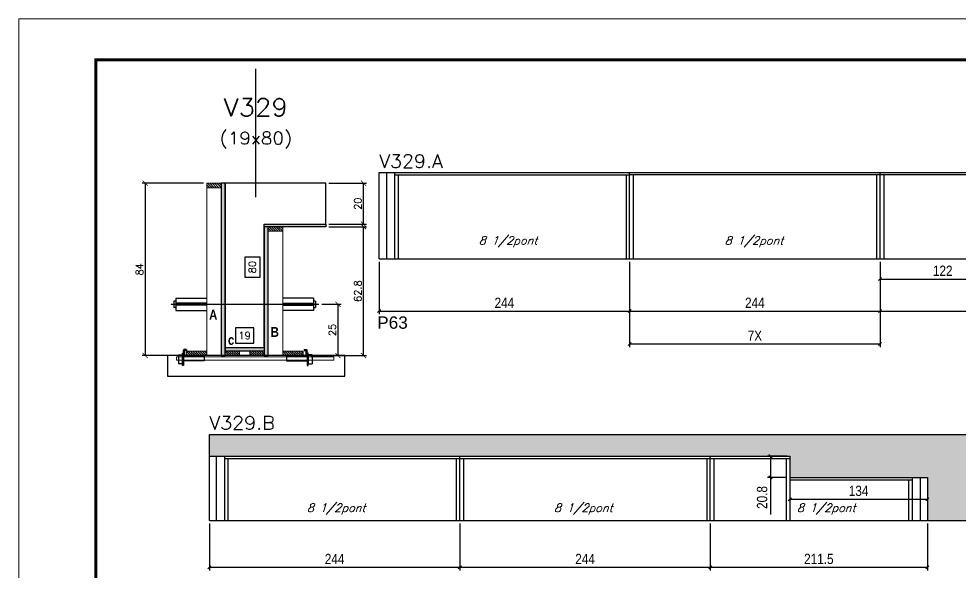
# Model space of a CAD drawing. Extents: x 137137 to 143418, y 10464 to 34486.
# Drawn here: x 138736 to 139653, y 29352 to 29891 of the extents above; entities that cross this region are included whole.
import ezdxf
from ezdxf.enums import TextEntityAlignment as Align

# ---------------------------------------------------------------- set-up
doc = ezdxf.new("R2010")
doc.units = 0
doc.linetypes.add('DASHED', pattern=[0.75, 0.5, -0.25])
doc.linetypes.add('HIDDEN', pattern=[0.375, 0.25, -0.125])
for name, color, linetype in [('5', 5, 'Continuous'), ('barrote', 251, 'Continuous'), ('COTA', 241, 'Continuous'), ('Cota Seção (2x)', 4, 'Continuous'), ('detalhes', 4, 'Continuous'), ('Painéis', 200, 'Continuous'), ('presilha', 1, 'Continuous'), ('SARR_2.2x7', 40, 'Continuous'), ('SARR_3.5x7', 81, 'Continuous'), ('TENSOR', 3, 'Continuous'), ('texto', 7, 'Continuous'), ('Texto de Titulo', 7, 'Continuous'), ('Texto Qtd Sarr', 242, 'Continuous')]:
    doc.layers.add(name, color=color, linetype=linetype)
for name, color, linetype, lineweight in [('CONCRETO', 251, 'Continuous', 25), ('Folhas', 255, 'Continuous', 9), ('Hachura', 251, 'Continuous', 9), ('Madeira', 126, 'Continuous', 18), ('SARRAFO DE PRESSAO', 251, 'DASHED', 9), ('SCO-___-LAJ', 2, 'Continuous', 0), ('Texto Seção', 7, 'Continuous', 15)]:
    doc.layers.add(name, color=color, linetype=linetype, lineweight=lineweight)
doc.styles.add('COTA TECNICA', font='techl___.ttf', dxfattribs={"height": 10})
doc.styles.add('REGUA-120', font='ROMANS.shx', dxfattribs={"height": 15})
doc.styles.add('Romans', font='romans.shx')
doc.styles.get("Standard").update_dxf_attribs({"font": 'arial.ttf'})
doc.styles.add('TECNICA', font='techb___.ttf', dxfattribs={"height": 10})
doc.dimstyles.new('Cota Seção (2x)', dxfattribs={"dimtxt": 7, "dimasz": 5, "dimexe": 3, "dimexo": 3, "dimgap": 2, "dimtad": 3, "dimdec": 1, "dimlfac": 0.5, "dimzin": 12, "dimdsep": 46, "dimtxsty": 'Romans', "dimblk": 'ARCHTICK', "dimcen": 0, "dimclrd": 4, "dimclre": 4, "dimclrt": 1, "dimadec": 1, "dimazin": 3, "dimtfac": 1, "dimtdec": 1, "dimtmove": 0, "dimatfit": 3, "dimldrblk": 'OBLIQUE', "dimfxl": 1, "dimtolj": 1, "dimtzin": 12, "dimarcsym": 0})
doc.dimstyles.new('Cota Seção interna', dxfattribs={"dimtxt": 7, "dimasz": 6, "dimexe": 0.18, "dimexo": 2, "dimgap": -4, "dimtad": 3, "dimdec": 1, "dimlfac": 0.5, "dimzin": 12, "dimdsep": 46, "dimtxsty": 'Romans', "dimblk": 'ARCHTICK', "dimcen": 0.09, "dimse1": 1, "dimse2": 1, "dimsd1": 1, "dimsd2": 1, "dimclrd": 180, "dimclre": 5, "dimclrt": 1, "dimadec": 0, "dimazin": 3, "dimtfac": 1, "dimtdec": 1, "dimtofl": 0, "dimtmove": 0, "dimatfit": 3, "dimldrblk": 'ARCHTICK', "dimfxl": 1, "dimtolj": 1, "dimtzin": 0, "dimarcsym": 0})
doc.dimstyles.new('PAINEL', dxfattribs={"dimtxt": 10, "dimasz": 3, "dimexe": 3, "dimexo": 3, "dimgap": 3, "dimtad": 1, "dimdec": 1, "dimzin": 12, "dimdsep": 46, "dimtxsty": 'COTA TECNICA', "dimblk1": 'OBLIQUE', "dimblk2": 'OBLIQUE', "dimsah": 1, "dimcen": 0.9, "dimclrd": 4, "dimclre": 4, "dimclrt": 240, "dimadec": 1, "dimazin": 3, "dimtfac": 1, "dimtdec": 1, "dimtmove": 0, "dimatfit": 3, "dimfxl": 1, "dimtolj": 1, "dimtzin": 12, "dimarcsym": 0})

# ---------------------------------------------------------------- blocks, each defined once
blk = doc.blocks.new('9999999999')
at = {"layer": 'Folhas'}
blk.add_lwpolyline([(98138.98, 34190.21), (99623.98, 34190.21), (99623.98, 35240.21), (98138.98, 35240.21)], close=True, dxfattribs=at)
at = {"layer": 'Folhas', "color": 30, "const_width": 3}
blk.add_lwpolyline([(98213.98, 34230.21), (99583.98, 34230.21), (99583.98, 35200.21), (98213.98, 35200.21)], close=True, dxfattribs=at)
blk = doc.blocks.new('_Oblique')
at = {"color": 0, "linetype": 'ByBlock', "lineweight": -2}
blk.add_line((-0.5, -0.5), (0.5, 0.5), dxfattribs=at)
blk = doc.blocks.new('*D97')
at = {"layer": 'COTA', "color": 4, "lineweight": -2, "ltscale": 25, "transparency": 16777216}
for p, q in [((139086.8, 29654.69), (139086.8, 29603.66)), ((139330.8, 29654.69), (139330.8, 29603.66)), ((139086.8, 29606.66), (139330.8, 29606.66))]:
    blk.add_line(p, q, dxfattribs=at)
at = {"layer": 'Defpoints', "color": 0, "ltscale": 25, "transparency": 16777216}
for p in [(139086.8, 29657.69), (139330.8, 29657.69), (139330.8, 29606.66)]:
    blk.add_point(p, dxfattribs=at)
at = {"layer": 'COTA', "color": 4, "lineweight": -2, "ltscale": 25, "transparency": 16777216, "xscale": 3, "yscale": 3, "zscale": 3, "rotation": 180}
blk.add_blockref('_Oblique', (139086.8, 29606.66), dxfattribs=at)
at = {"layer": 'COTA', "color": 4, "lineweight": -2, "ltscale": 25, "transparency": 16777216, "xscale": 3, "yscale": 3, "zscale": 3}
blk.add_blockref('_Oblique', (139330.8, 29606.66), dxfattribs=at)
at = {"layer": 'COTA', "color": 240, "ltscale": 25, "transparency": 16777216, "insert": (139208.8, 29614.73), "char_height": 10, "attachment_point": 5, "style": 'COTA TECNICA'}
blk.add_mtext('\\A1;244', dxfattribs=at)
blk = doc.blocks.new('*D98')
at = {"layer": 'COTA', "color": 4, "lineweight": -2, "ltscale": 25, "transparency": 16777216}
for p, q in [((139330.8, 29654.69), (139330.8, 29603.66)), ((139574.8, 29654.69), (139574.8, 29603.66)), ((139330.8, 29606.66), (139574.8, 29606.66))]:
    blk.add_line(p, q, dxfattribs=at)
at = {"layer": 'Defpoints', "color": 0, "ltscale": 25, "transparency": 16777216}
for p in [(139330.8, 29657.69), (139574.8, 29657.69), (139574.8, 29606.66)]:
    blk.add_point(p, dxfattribs=at)
at = {"layer": 'COTA', "color": 4, "lineweight": -2, "ltscale": 25, "transparency": 16777216, "xscale": 3, "yscale": 3, "zscale": 3, "rotation": 180}
blk.add_blockref('_Oblique', (139330.8, 29606.66), dxfattribs=at)
at = {"layer": 'COTA', "color": 4, "lineweight": -2, "ltscale": 25, "transparency": 16777216, "xscale": 3, "yscale": 3, "zscale": 3}
blk.add_blockref('_Oblique', (139574.8, 29606.66), dxfattribs=at)
at = {"layer": 'COTA', "color": 240, "ltscale": 25, "transparency": 16777216, "insert": (139452.8, 29614.73), "char_height": 10, "attachment_point": 5, "style": 'COTA TECNICA'}
blk.add_mtext('\\A1;244', dxfattribs=at)
blk = doc.blocks.new('*D96')
at = {"layer": 'COTA', "color": 4, "lineweight": -2, "ltscale": 25, "transparency": 16777216}
for p, q in [((139330.8, 29654.69), (139330.8, 29571.6)), ((139574.8, 29654.69), (139574.8, 29571.6)), ((139330.8, 29574.6), (139574.8, 29574.6))]:
    blk.add_line(p, q, dxfattribs=at)
at = {"layer": 'Defpoints', "color": 0, "ltscale": 25, "transparency": 16777216}
for p in [(139330.8, 29657.69), (139574.8, 29657.69), (139574.8, 29574.6)]:
    blk.add_point(p, dxfattribs=at)
at = {"layer": 'COTA', "color": 4, "lineweight": -2, "ltscale": 25, "transparency": 16777216, "xscale": 3, "yscale": 3, "zscale": 3, "rotation": 180}
blk.add_blockref('_Oblique', (139330.8, 29574.6), dxfattribs=at)
at = {"layer": 'COTA', "color": 4, "lineweight": -2, "ltscale": 25, "transparency": 16777216, "xscale": 3, "yscale": 3, "zscale": 3}
blk.add_blockref('_Oblique', (139574.8, 29574.6), dxfattribs=at)
at = {"layer": 'COTA', "color": 240, "ltscale": 25, "transparency": 16777216, "insert": (139452.8, 29582.67), "char_height": 10, "attachment_point": 5, "style": 'COTA TECNICA'}
blk.add_mtext('\\A1;7X', dxfattribs=at)
blk = doc.blocks.new('*D100')
at = {"layer": 'COTA', "color": 4, "lineweight": -2, "ltscale": 25, "transparency": 16777216}
for p, q in [((139574.8, 29654.69), (139574.8, 29603.66)), ((139842.3, 29654.69), (139842.3, 29603.66)), ((139574.8, 29606.66), (139842.3, 29606.66))]:
    blk.add_line(p, q, dxfattribs=at)
at = {"layer": 'Defpoints', "color": 0, "ltscale": 25, "transparency": 16777216}
for p in [(139574.8, 29657.69), (139842.3, 29657.69), (139842.3, 29606.66)]:
    blk.add_point(p, dxfattribs=at)
at = {"layer": 'COTA', "color": 4, "lineweight": -2, "ltscale": 25, "transparency": 16777216, "xscale": 3, "yscale": 3, "zscale": 3, "rotation": 180}
blk.add_blockref('_Oblique', (139574.8, 29606.66), dxfattribs=at)
at = {"layer": 'COTA', "color": 4, "lineweight": -2, "ltscale": 25, "transparency": 16777216, "xscale": 3, "yscale": 3, "zscale": 3}
blk.add_blockref('_Oblique', (139842.3, 29606.66), dxfattribs=at)
at = {"layer": 'COTA', "color": 240, "ltscale": 25, "transparency": 16777216, "insert": (139708.55, 29614.77), "char_height": 10, "attachment_point": 5, "style": 'COTA TECNICA'}
blk.add_mtext('\\A1;267.5', dxfattribs=at)
blk = doc.blocks.new('*D101')
at = {"layer": 'COTA', "color": 4, "lineweight": -2, "ltscale": 25, "transparency": 16777216}
for p, q in [((139574.8, 29654.69), (139574.8, 29634.89)), ((139696.8, 29654.69), (139696.8, 29634.89)), ((139574.8, 29637.89), (139696.8, 29637.89))]:
    blk.add_line(p, q, dxfattribs=at)
at = {"layer": 'Defpoints', "color": 0, "ltscale": 25, "transparency": 16777216}
for p in [(139574.8, 29657.69), (139696.8, 29657.69), (139696.8, 29637.89)]:
    blk.add_point(p, dxfattribs=at)
at = {"layer": 'COTA', "color": 4, "lineweight": -2, "ltscale": 25, "transparency": 16777216, "xscale": 3, "yscale": 3, "zscale": 3, "rotation": 180}
blk.add_blockref('_Oblique', (139574.8, 29637.89), dxfattribs=at)
at = {"layer": 'COTA', "color": 4, "lineweight": -2, "ltscale": 25, "transparency": 16777216, "xscale": 3, "yscale": 3, "zscale": 3}
blk.add_blockref('_Oblique', (139696.8, 29637.89), dxfattribs=at)
at = {"layer": 'COTA', "color": 240, "ltscale": 25, "transparency": 16777216, "insert": (139635.8, 29645.95), "char_height": 10, "attachment_point": 5, "style": 'COTA TECNICA'}
blk.add_mtext('\\A1;122', dxfattribs=at)
blk = doc.blocks.new('titulo1')
at = {"layer": 'Defpoints', "color": 252, "linetype": 'HIDDEN', "ltscale": 2}
blk.add_line((0, 0), (0, 125), dxfattribs=at)
at = {"layer": 'Defpoints', "style": 'Romans', "oblique": 15}
blk.add_attdef('FOLHA', text='', height=10, dxfattribs=at).set_placement((0, 15.58), align=Align.MIDDLE_CENTER)
at = {"layer": 'Texto Qtd Sarr', "color": 3, "style": 'Romans', "oblique": 15}
for tag, height, p in [('TITULO', 17, (0, 71.45)), ('SEÇÃO', 12, (0, 41.55))]:
    blk.add_attdef(tag, text='', height=height, dxfattribs=at).set_placement(p, align=Align.MIDDLE_CENTER)
blk = doc.blocks.new('_ArchTick')
at = {"color": 0, "linetype": 'ByBlock', "const_width": 0.15}
blk.add_lwpolyline([(-0.5, -0.5), (0.5, 0.5)], dxfattribs=at)
blk = doc.blocks.new('*D103')
at = {"layer": 'COTA', "color": 4, "lineweight": -2, "transparency": 16777216}
for p, q in [((139037.82, 29688.89), (139074.54, 29688.89)), ((139071.54, 29563.29), (139071.54, 29688.89)), ((139020.22, 29563.29), (139074.54, 29563.29))]:
    blk.add_line(p, q, dxfattribs=at)
at = {"layer": 'Defpoints', "color": 0, "transparency": 16777216}
for p in [(139034.82, 29688.89), (139071.54, 29688.89), (139017.22, 29563.29)]:
    blk.add_point(p, dxfattribs=at)
at = {"layer": 'COTA', "color": 4, "lineweight": -2, "transparency": 16777216, "xscale": 5, "yscale": 5, "zscale": 5}
for p, rotation in [((139071.54, 29688.89), 90), ((139071.54, 29563.29), 270)]:
    blk.add_blockref('_ArchTick', p, dxfattribs=dict(at, rotation=rotation))
at = {"layer": 'COTA', "color": 1, "transparency": 16777216, "insert": (139066.04, 29626.09), "char_height": 7, "attachment_point": 5, "rotation": 90, "style": 'Romans'}
blk.add_mtext('\\A1;62.8', dxfattribs=at)
blk = doc.blocks.new('*D104')
at = {"layer": 'COTA', "color": 4, "lineweight": -2, "transparency": 16777216}
for p, q in [((139037.82, 29731.29), (139074.54, 29731.29)), ((139071.54, 29691.29), (139071.54, 29731.29)), ((139037.82, 29691.29), (139074.54, 29691.29))]:
    blk.add_line(p, q, dxfattribs=at)
at = {"layer": 'Defpoints', "color": 0, "transparency": 16777216}
for p in [(139034.82, 29731.29), (139071.54, 29731.29), (139034.82, 29691.29)]:
    blk.add_point(p, dxfattribs=at)
at = {"layer": 'COTA', "color": 4, "lineweight": -2, "transparency": 16777216, "xscale": 5, "yscale": 5, "zscale": 5}
for p, rotation in [((139071.54, 29731.29), 90), ((139071.54, 29691.29), 270)]:
    blk.add_blockref('_ArchTick', p, dxfattribs=dict(at, rotation=rotation))
at = {"layer": 'COTA', "color": 1, "transparency": 16777216, "insert": (139066.04, 29711.29), "char_height": 7, "attachment_point": 5, "rotation": 90, "style": 'Romans'}
blk.add_mtext('\\A1;20', dxfattribs=at)
blk = doc.blocks.new('*D105')
at = {"layer": 'Cota Seção (2x)', "color": 180, "lineweight": -2, "transparency": 16777216}
for p, q in [((138970.82, 29659.16), (138955.82, 29659.16)), ((138955.82, 29659.16), (138955.82, 29639.82)), ((138970.82, 29639.82), (138970.82, 29659.16)), ((138955.82, 29639.82), (138970.82, 29639.82))]:
    blk.add_line(p, q, dxfattribs=at)
at = {"layer": 'Defpoints', "color": 0, "transparency": 16777216}
for p in [(138974.82, 29731.29), (138974.82, 29731.29), (138974.82, 29571.29)]:
    blk.add_point(p, dxfattribs=at)
at = {"layer": 'Cota Seção (2x)', "color": 1, "transparency": 16777216, "insert": (138963.32, 29649.49), "char_height": 7, "attachment_point": 5, "rotation": 90, "style": 'Romans'}
blk.add_mtext('\\A1;80', dxfattribs=at)
blk = doc.blocks.new('PRESILHA METÁLICA 1')
at = {"layer": 'presilha'}
for p, q in [((6, 15.5), (7.5, 15.5)), ((6, -2.5), (6, 15.5)), ((7.5, 10.6), (7.5, 19.9)), ((7.5, 15.5), (7.5, -2.5)), ((12, 21), (8.6, 21)), ((9, 11.6), (9, 18.9)), ((12, 19.5), (9.6, 19.5)), ((12, 21), (12, 19.5)), ((0, 13), (6, 13)), ((0, 13), (0, 0)), ((6, 0), (0, 0)), ((6, 13), (6, 0)), ((37.5, 4.1), (7.5, 4.1)), ((37.5, 11), (9.6, 11)), ((37.5, 11), (37.5, 4.1)), ((7.5, -2.5), (6, -2.5))]:
    blk.add_line(p, q, dxfattribs=at)
for centre, radius, start, end in [((8.6, 19.9), 1.14, 90, 180), ((9.6, 18.9), 0.57, 90, 180), ((9.6, 11.6), 0.57, 180, 270)]:
    blk.add_arc(centre, radius, start, end, dxfattribs=at)
blk = doc.blocks.new('*D106')
at = {"layer": 'Cota Seção (2x)', "color": 180, "lineweight": -2, "transparency": 16777216}
for p, q in [((138964.82, 29590.29), (138946.82, 29590.29)), ((138946.82, 29590.29), (138946.82, 29575.29)), ((138964.82, 29575.29), (138964.82, 29590.29)), ((138946.82, 29575.29), (138964.82, 29575.29))]:
    blk.add_line(p, q, dxfattribs=at)
at = {"layer": 'Defpoints', "color": 0, "transparency": 16777216}
for p in [(138974.82, 29571.29), (138936.82, 29563.29), (138974.82, 29563.29)]:
    blk.add_point(p, dxfattribs=at)
at = {"layer": 'Cota Seção (2x)', "color": 1, "transparency": 16777216, "insert": (138955.82, 29582.79), "char_height": 7, "attachment_point": 5, "style": 'Romans'}
blk.add_mtext('\\A1;19', dxfattribs=at)
blk = doc.blocks.new('*D107')
at = {"layer": 'COTA', "color": 4, "lineweight": -2, "transparency": 16777216}
for p, q in [((138915.82, 29731.29), (138855.85, 29731.29)), ((138858.85, 29731.29), (138858.85, 29563.29)), ((138915.82, 29563.29), (138855.85, 29563.29))]:
    blk.add_line(p, q, dxfattribs=at)
at = {"layer": 'Defpoints', "color": 0, "transparency": 16777216}
for p in [(138918.82, 29731.29), (138858.85, 29563.29), (138918.82, 29563.29)]:
    blk.add_point(p, dxfattribs=at)
at = {"layer": 'COTA', "color": 4, "lineweight": -2, "transparency": 16777216, "xscale": 5, "yscale": 5, "zscale": 5}
for p, rotation in [((138858.85, 29731.29), 90), ((138858.85, 29563.29), 270)]:
    blk.add_blockref('_ArchTick', p, dxfattribs=dict(at, rotation=rotation))
at = {"layer": 'COTA', "color": 1, "transparency": 16777216, "insert": (138853.35, 29647.29), "char_height": 7, "attachment_point": 5, "rotation": 90, "style": 'Romans'}
blk.add_mtext('\\A1;84', dxfattribs=at)
blk = doc.blocks.new('*D108')
at = {"layer": 'COTA', "color": 4, "lineweight": -2, "transparency": 16777216}
for p, q in [((139031.12, 29613.26), (139049.68, 29613.26)), ((139046.68, 29613.26), (139046.68, 29563.29)), ((139031.12, 29563.29), (139049.68, 29563.29))]:
    blk.add_line(p, q, dxfattribs=at)
at = {"layer": 'Defpoints', "color": 0, "transparency": 16777216}
for p in [(139028.12, 29613.26), (139028.12, 29563.29), (139046.68, 29563.29)]:
    blk.add_point(p, dxfattribs=at)
at = {"layer": 'COTA', "color": 4, "lineweight": -2, "transparency": 16777216, "xscale": 5, "yscale": 5, "zscale": 5}
for p, rotation in [((139046.68, 29613.26), 90), ((139046.68, 29563.29), 270)]:
    blk.add_blockref('_ArchTick', p, dxfattribs=dict(at, rotation=rotation))
at = {"layer": 'COTA', "color": 1, "transparency": 16777216, "insert": (139041.18, 29588.27), "char_height": 7, "attachment_point": 5, "rotation": 90, "style": 'Romans'}
blk.add_mtext('\\A1;25', dxfattribs=at)
blk = doc.blocks.new('*D109')
at = {"layer": 'COTA', "color": 4, "lineweight": -2, "ltscale": 25, "transparency": 16777216}
for p, q in [((138921.38, 29399.5), (138921.38, 29353.96)), ((139165.38, 29399.5), (139165.38, 29353.96)), ((138921.38, 29356.96), (139165.38, 29356.96))]:
    blk.add_line(p, q, dxfattribs=at)
at = {"layer": 'Defpoints', "color": 0, "ltscale": 25, "transparency": 16777216}
for p in [(138921.38, 29402.5), (139165.38, 29402.5), (139165.38, 29356.96)]:
    blk.add_point(p, dxfattribs=at)
at = {"layer": 'COTA', "color": 4, "lineweight": -2, "ltscale": 25, "transparency": 16777216, "xscale": 3, "yscale": 3, "zscale": 3, "rotation": 180}
blk.add_blockref('_Oblique', (138921.38, 29356.96), dxfattribs=at)
at = {"layer": 'COTA', "color": 4, "lineweight": -2, "ltscale": 25, "transparency": 16777216, "xscale": 3, "yscale": 3, "zscale": 3}
blk.add_blockref('_Oblique', (139165.38, 29356.96), dxfattribs=at)
at = {"layer": 'COTA', "color": 240, "ltscale": 25, "transparency": 16777216, "insert": (139043.38, 29365.03), "char_height": 10, "attachment_point": 5, "style": 'COTA TECNICA'}
blk.add_mtext('\\A1;244', dxfattribs=at)
blk = doc.blocks.new('*D110')
at = {"layer": 'COTA', "color": 4, "lineweight": -2, "ltscale": 25, "transparency": 16777216}
for p, q in [((139165.38, 29399.5), (139165.38, 29353.96)), ((139409.38, 29399.5), (139409.38, 29353.96)), ((139165.38, 29356.96), (139409.38, 29356.96))]:
    blk.add_line(p, q, dxfattribs=at)
at = {"layer": 'Defpoints', "color": 0, "ltscale": 25, "transparency": 16777216}
for p in [(139165.38, 29402.5), (139409.38, 29402.5), (139409.38, 29356.96)]:
    blk.add_point(p, dxfattribs=at)
at = {"layer": 'COTA', "color": 4, "lineweight": -2, "ltscale": 25, "transparency": 16777216, "xscale": 3, "yscale": 3, "zscale": 3, "rotation": 180}
blk.add_blockref('_Oblique', (139165.38, 29356.96), dxfattribs=at)
at = {"layer": 'COTA', "color": 4, "lineweight": -2, "ltscale": 25, "transparency": 16777216, "xscale": 3, "yscale": 3, "zscale": 3}
blk.add_blockref('_Oblique', (139409.38, 29356.96), dxfattribs=at)
at = {"layer": 'COTA', "color": 240, "ltscale": 25, "transparency": 16777216, "insert": (139287.38, 29365.03), "char_height": 10, "attachment_point": 5, "style": 'COTA TECNICA'}
blk.add_mtext('\\A1;244', dxfattribs=at)
blk = doc.blocks.new('*D111')
at = {"layer": 'COTA', "color": 4, "lineweight": -2, "ltscale": 25, "transparency": 16777216}
for p, q in [((139409.38, 29399.5), (139409.38, 29353.96)), ((139620.88, 29399.5), (139620.88, 29353.96)), ((139409.38, 29356.96), (139620.88, 29356.96))]:
    blk.add_line(p, q, dxfattribs=at)
at = {"layer": 'Defpoints', "color": 0, "ltscale": 25, "transparency": 16777216}
for p in [(139409.38, 29402.5), (139620.88, 29402.5), (139620.88, 29356.96)]:
    blk.add_point(p, dxfattribs=at)
at = {"layer": 'COTA', "color": 4, "lineweight": -2, "ltscale": 25, "transparency": 16777216, "xscale": 3, "yscale": 3, "zscale": 3, "rotation": 180}
blk.add_blockref('_Oblique', (139409.38, 29356.96), dxfattribs=at)
at = {"layer": 'COTA', "color": 4, "lineweight": -2, "ltscale": 25, "transparency": 16777216, "xscale": 3, "yscale": 3, "zscale": 3}
blk.add_blockref('_Oblique', (139620.88, 29356.96), dxfattribs=at)
at = {"layer": 'COTA', "color": 240, "ltscale": 25, "transparency": 16777216, "insert": (139515.13, 29365.07), "char_height": 10, "attachment_point": 5, "style": 'COTA TECNICA'}
blk.add_mtext('\\A1;211.5', dxfattribs=at)
blk = doc.blocks.new('*D114')
at = {"layer": 'COTA', "color": 4, "lineweight": -2, "ltscale": 25, "transparency": 16777216}
for p, q in [((139486.88, 29441.5), (139486.88, 29420.21)), ((139620.88, 29441.5), (139620.88, 29420.21)), ((139486.88, 29423.21), (139620.88, 29423.21))]:
    blk.add_line(p, q, dxfattribs=at)
at = {"layer": 'Defpoints', "color": 0, "ltscale": 25, "transparency": 16777216}
for p in [(139486.88, 29444.5), (139620.88, 29444.5), (139620.88, 29423.21)]:
    blk.add_point(p, dxfattribs=at)
at = {"layer": 'COTA', "color": 4, "lineweight": -2, "ltscale": 25, "transparency": 16777216, "xscale": 3, "yscale": 3, "zscale": 3, "rotation": 180}
blk.add_blockref('_Oblique', (139486.88, 29423.21), dxfattribs=at)
at = {"layer": 'COTA', "color": 4, "lineweight": -2, "ltscale": 25, "transparency": 16777216, "xscale": 3, "yscale": 3, "zscale": 3}
blk.add_blockref('_Oblique', (139620.88, 29423.21), dxfattribs=at)
at = {"layer": 'COTA', "color": 240, "ltscale": 25, "transparency": 16777216, "insert": (139553.88, 29431.43), "char_height": 10, "attachment_point": 5, "style": 'COTA TECNICA'}
blk.add_mtext('\\A1;134', dxfattribs=at)
blk = doc.blocks.new('*D116')
at = {"layer": 'COTA', "color": 4, "lineweight": -2, "ltscale": 25, "transparency": 16777216}
for p, q in [((139483.88, 29465.3), (139465.01, 29465.3)), ((139468.01, 29465.3), (139468.01, 29444.5)), ((139483.88, 29444.5), (139465.01, 29444.5)), ((139468.01, 29444.5), (139468.01, 29408.45))]:
    blk.add_line(p, q, dxfattribs=at)
at = {"layer": 'Defpoints', "color": 0, "ltscale": 25, "transparency": 16777216}
for p in [(139486.88, 29465.3), (139468.01, 29444.5), (139486.88, 29444.5)]:
    blk.add_point(p, dxfattribs=at)
at = {"layer": 'COTA', "color": 4, "lineweight": -2, "ltscale": 25, "transparency": 16777216, "xscale": 3, "yscale": 3, "zscale": 3}
for p, rotation in [((139468.01, 29465.3), 90), ((139468.01, 29444.5), 270)]:
    blk.add_blockref('_Oblique', p, dxfattribs=dict(at, rotation=rotation))
at = {"layer": 'COTA', "color": 240, "ltscale": 25, "transparency": 16777216, "insert": (139459.89, 29424.98), "char_height": 10, "attachment_point": 5, "rotation": 90, "style": 'COTA TECNICA'}
blk.add_mtext('\\A1;20.8', dxfattribs=at)

msp = doc.modelspace()

# ---------------------------------------------------------------- hatches: boundary and pattern name
at = {"layer": 'COTA', "linetype": 'ByBlock'}
h = msp.add_hatch(dxfattribs=at)
h.set_pattern_fill('AR-CONC', color=256, scale=0.03)
h.set_pattern_definition([(50, (0, -2297.15), (5.46554007, -0.47817257), [0.5715, -6.2865]), (355, (0, -2297.15), (-1.05730264, 5.73170536), [0.4572, -5.02921753]), (100.4514447, (0.4555, -2297.19), (4.40823741, 5.25353256), [0.48570026, -5.34270734]), (46.1842, (0, -2295.626), (8.13237123, -1.26126984), [0.85725, -9.42975]), (96.6355576, (0.678, -2295.731), (7.122124, 7.42278374), [0.7285507, -8.01406824]), (351.184151, (0, -2295.626), (7.122124, 7.42278374), [0.685799, -7.54379196]), (21, (0.762, -2296.007), (4.54843174, -3.06795595), [0.5715, -6.2865]), (326, (0.762, -2296.007), (1.85406085, 5.52563898), [0.4572, -5.0292]), (71.451445, (1.141, -2296.263), (6.40249258, 2.45768307), [0.48570026, -5.34269813]), (37.5, (0, -2297.1502), (0.092658098, 2.536651166), [0, -4.96824, 0, -5.1054, 0, -5.04825]), (7.5, (0, -2297.1502), (2.004589875, 3.005417245), [0, -2.91084, 0, -4.85394, 0, -1.92405]), (327.5, (-1.6993, -2297.1502), (4.067717855, -0.17186232), [0, -1.905, 0, -5.9436, 0, -7.8867]), (317.5, (-2.4613, -2297.1502), (4.44387544, 0.76279473), [0, -2.4765, 0, -3.94716, 0, -5.6007])])
h.paths.add_polyline_path([(139620.88, 29486.5), (139486.88, 29486.5), (138921.38, 29486.5), (138921.38, 29465.3), (139486.88, 29465.3), (139486.88, 29444.5), (139620.88, 29444.5), (139620.88, 29402.5), (139660.88, 29402.5), (139660.88, 29444.5), (139794.88, 29444.5), (139794.88, 29465.3), (140148.88, 29465.3), (140148.88, 29465.3), (140148.88, 29486.5), (139794.88, 29486.5), (139660.88, 29486.5)])
at = {"layer": 'Hachura'}
h = msp.add_hatch(dxfattribs=at)
h.set_pattern_fill('ANSI31', color=256, scale=0.5, angle=270, style=0)
h.set_pattern_definition([(315, (161824.639, 21423.6455), (1.12253202, 1.12253202), [])])
h.paths.add_polyline_path([(138918.82, 29726.89), (138918.82, 29731.29), (138932.82, 29731.29), (138932.82, 29726.89)])
h = msp.add_hatch(color=256, dxfattribs=at)
h.dxf.hatch_style = 1
h.paths.add_polyline_path([(138936.82, 29731.29), (138932.82, 29731.29), (138932.82, 29563.29), (138936.82, 29563.29)])
h = msp.add_hatch(color=256, dxfattribs=at)
h.dxf.hatch_style = 1
h.paths.add_polyline_path([(138974.82, 29688.89), (138974.82, 29691.29), (139034.82, 29691.29), (139034.82, 29688.89)])
h = msp.add_hatch(color=256, dxfattribs=at)
h.dxf.hatch_style = 1
h.paths.add_polyline_path([(138978.82, 29688.89), (138974.82, 29688.89), (138974.82, 29563.29), (138978.82, 29563.29)])
h = msp.add_hatch(dxfattribs=at)
h.set_pattern_fill('ANSI31', color=256, scale=0.5, angle=270, style=0)
h.set_pattern_definition([(315, (161884.639, 21381.2455), (1.12253202, 1.12253202), [])])
h.paths.add_polyline_path([(138978.82, 29684.49), (138978.82, 29688.89), (138992.82, 29688.89), (138992.82, 29684.49)])
h = msp.add_hatch(dxfattribs=at)
h.set_pattern_fill('ANSI31', color=256, scale=0.5, angle=270, style=0)
h.set_pattern_definition([(315, (161790.639, 21333.6455), (1.12253202, 1.12253202), [])])
h.paths.add_polyline_path([(138918.82, 29563.29), (138918.82, 29567.69), (138898.82, 29567.69), (138898.82, 29563.29)])
h = msp.add_hatch(color=256, dxfattribs=at)
h.dxf.hatch_style = 1
h.paths.add_polyline_path([(138936.82, 29567.69), (138936.82, 29571.29), (138974.82, 29571.29), (138974.82, 29567.69)])
h = msp.add_hatch(dxfattribs=at)
h.set_pattern_fill('ANSI31', color=256, scale=0.5, angle=270, style=0)
h.set_pattern_definition([(315, (161893.4411, 21333.6455), (1.12253202, 1.12253202), [])])
h.paths.add_polyline_path([(138936.82, 29563.29), (138936.82, 29567.69), (138950.82, 29567.69), (138950.82, 29563.29)])
h = msp.add_hatch(dxfattribs=at)
h.set_pattern_fill('ANSI31', color=256, scale=0.5, angle=270, style=0)
h.set_pattern_definition([(315, (161893.439, 21333.6455), (1.12253202, 1.12253202), [])])
h.paths.add_polyline_path([(138974.82, 29563.29), (138974.82, 29567.69), (138960.82, 29567.69), (138960.82, 29563.29)])
h = msp.add_hatch(dxfattribs=at)
h.set_pattern_fill('ANSI31', color=256, scale=0.5, angle=270, style=0)
h.set_pattern_definition([(315, (161884.639, 21333.6455), (1.12253202, 1.12253202), [])])
h.paths.add_polyline_path([(139012.82, 29563.29), (139012.82, 29567.69), (138992.82, 29567.69), (138992.82, 29563.29)])

# ---------------------------------------------------------------- linework, layer by layer
at = {"ltscale": 3}
for p, q in [((138886.82, 29616.26), (138886.82, 29610.26)), ((138888.82, 29616.26), (138886.82, 29616.26)), ((138888.82, 29619.26), (138888.82, 29607.26)), ((138888.82, 29619.26), (138918.82, 29619.26)), ((138918.82, 29614.26), (138888.82, 29614.26)), ((138918.82, 29612.26), (138888.82, 29612.26)), ((139022.82, 29619.26), (138992.82, 29619.26)), ((138992.82, 29614.26), (139022.82, 29614.26)), ((138992.82, 29612.26), (139022.82, 29612.26)), ((139022.82, 29619.26), (139022.82, 29607.26)), ((139024.82, 29616.26), (139022.82, 29616.26)), ((139024.82, 29616.26), (139024.82, 29610.26)), ((138888.82, 29610.26), (138886.82, 29610.26)), ((138888.82, 29607.26), (138918.82, 29607.26)), ((139022.82, 29607.26), (138992.82, 29607.26)), ((139022.82, 29610.26), (139024.82, 29610.26))]:
    msp.add_line(p, q, dxfattribs=at)
at = {"layer": 'barrote'}
msp.add_lwpolyline([(138880.46, 29543.29), (139053.42, 29543.29), (139053.42, 29563.29), (138880.46, 29563.29)], close=True, dxfattribs=at)
at = {"layer": 'CONCRETO'}
msp.add_lwpolyline([(138974.82, 29691.29), (139034.82, 29691.29), (139034.82, 29731.29), (138974.82, 29731.29), (138974.82, 29731.29), (138936.82, 29731.29), (138936.82, 29567.69), (138936.82, 29567.69), (138936.82, 29571.29), (138974.82, 29571.29)], close=True, dxfattribs=at)
at = {"layer": 'COTA', "linetype": 'ByBlock'}
for p, q in [((138921.38, 29486.5), (139486.88, 29486.5)), ((138921.38, 29465.3), (138921.38, 29486.5)), ((139486.88, 29486.5), (139620.88, 29486.5)), ((139620.88, 29486.5), (139660.88, 29486.5)), ((139620.88, 29402.5), (139660.88, 29402.5))]:
    msp.add_line(p, q, dxfattribs=at)
at = {"layer": 'Madeira'}
for points in [[(138918.82, 29726.89), (138918.82, 29731.29), (138932.82, 29731.29), (138932.82, 29726.89)], [(138918.82, 29731.29), (138932.82, 29731.29), (138932.82, 29563.29), (138918.82, 29563.29)], [(138978.82, 29684.49), (138978.82, 29688.89), (138992.82, 29688.89), (138992.82, 29684.49)], [(138978.82, 29688.89), (138992.82, 29688.89), (138992.82, 29563.29), (138978.82, 29563.29)], [(138918.82, 29563.29), (138918.82, 29567.69), (138898.82, 29567.69), (138898.82, 29563.29)], [(138936.82, 29563.29), (138936.82, 29567.69), (138950.82, 29567.69), (138950.82, 29563.29)], [(138974.82, 29563.29), (138974.82, 29567.69), (138960.82, 29567.69), (138960.82, 29563.29)], [(139012.82, 29563.29), (139012.82, 29567.69), (138992.82, 29567.69), (138992.82, 29563.29)]]:
    msp.add_lwpolyline(points, close=True, dxfattribs=at)
at = {"layer": 'Painéis'}
for p, q in [((139086.8, 29741.69), (139842.3, 29741.69)), ((139086.8, 29657.69), (139842.3, 29657.69)), ((138921.38, 29465.3), (139486.88, 29465.3)), ((139486.88, 29444.5), (139620.88, 29444.5)), ((138921.38, 29402.5), (139486.88, 29402.5)), ((139486.88, 29402.5), (139620.88, 29402.5))]:
    msp.add_line(p, q, dxfattribs=at)
at = {"layer": 'Painéis', "ltscale": 25}
for p, q in [((139086.8, 29657.69), (139086.8, 29741.69)), ((139330.8, 29657.69), (139330.8, 29741.69)), ((139574.8, 29657.69), (139574.8, 29741.69)), ((138921.38, 29402.5), (138921.38, 29465.3)), ((139165.38, 29402.5), (139165.38, 29465.3)), ((139409.38, 29402.5), (139409.38, 29465.3)), ((139486.88, 29465.3), (139486.88, 29444.5)), ((139620.88, 29444.5), (139620.88, 29402.5))]:
    msp.add_line(p, q, dxfattribs=at)
at = {"layer": 'Painéis'}
for points in [[(138936.82, 29731.29), (138932.82, 29731.29), (138932.82, 29563.29), (138936.82, 29563.29)], [(138974.82, 29688.89), (138974.82, 29691.29), (139034.82, 29691.29), (139034.82, 29688.89)], [(138978.82, 29688.89), (138974.82, 29688.89), (138974.82, 29563.29), (138978.82, 29563.29)], [(138936.82, 29567.69), (138936.82, 29571.29), (138974.82, 29571.29), (138974.82, 29567.69)]]:
    msp.add_lwpolyline(points, close=True, dxfattribs=at)
at = {"layer": 'SARR_2.2x7', "linetype": 'Continuous'}
for p, q in [((139093.8, 29741.69), (139093.8, 29657.69)), ((139101.8, 29739.49), (139330.8, 29739.49)), ((139574.8, 29739.49), (139330.8, 29739.49)), ((139825.3, 29739.49), (139574.8, 29739.49)), ((138928.38, 29402.5), (138928.38, 29465.3)), ((138936.38, 29463.1), (139486.88, 29463.1)), ((139486.88, 29442.3), (139605.88, 29442.3)), ((139613.88, 29444.5), (139613.88, 29402.5))]:
    msp.add_line(p, q, dxfattribs=at)
at = {"layer": 'SARR_3.5x7'}
for p, q in [((139101.8, 29741.69), (139101.8, 29657.69)), ((139105.3, 29739.5), (139105.3, 29657.69)), ((139327.3, 29739.49), (139327.3, 29657.69)), ((139334.3, 29739.49), (139334.3, 29657.69)), ((139571.3, 29739.49), (139571.3, 29657.69)), ((139578.3, 29739.49), (139578.3, 29657.69)), ((138936.38, 29402.5), (138936.38, 29465.3)), ((138939.88, 29402.5), (138939.88, 29463.1)), ((139161.88, 29463.1), (139161.88, 29402.5)), ((139168.88, 29463.1), (139168.88, 29402.5)), ((139405.88, 29463.1), (139405.88, 29402.5)), ((139412.88, 29463.1), (139412.88, 29402.5)), ((139483.38, 29463.11), (139483.38, 29402.51)), ((139486.88, 29463.11), (139486.88, 29402.51)), ((139602.38, 29442.3), (139602.38, 29402.5)), ((139605.88, 29444.5), (139605.88, 29402.5))]:
    msp.add_line(p, q, dxfattribs=at)
at = {"layer": 'SCO-___-LAJ', "color": 1}
msp.add_lwpolyline([(138889.46, 29561.96), (139042.76, 29561.96), (139042.76, 29558.76), (138889.46, 29558.76)], close=True, dxfattribs=at)
at = {"layer": 'TENSOR', "linetype": 'HIDDEN', "ltscale": 0.5}
msp.add_line((138883.82, 29613.26), (139028.12, 29613.26), dxfattribs=at)

# ---------------------------------------------------------------- block references
at = {"layer": 'presilha', "yscale": 0.6666666666666666, "zscale": 0.6666666666666666, "rotation": 359.9999999998245}
for p, xscale in [((138891.24, 29555.32), 0.6666666666666666), ((139021.69, 29555.32), -0.6666666666666666)]:
    msp.add_blockref('PRESILHA METÁLICA 1', p, dxfattribs=dict(at, xscale=xscale))
at = {"layer": 'SARRAFO DE PRESSAO', "color": 6, "linetype": 'ByBlock'}
msp.add_blockref('9999999999', (40596.81, -5348.73), dxfattribs=at)
at = {"layer": 'Texto Seção'}
ref = msp.add_blockref('titulo1', (138966.69, 29717.71), dxfattribs=at)
ref.add_attrib('TITULO', 'V329', dxfattribs={"layer": 'Texto de Titulo', "color": 7, "height": 17, "style": 'Romans', "width": 1.1}).set_placement((138966.69, 29805.21), align=Align.MIDDLE_CENTER)
ref.add_attrib('SEÇÃO', '(19x80)', dxfattribs={"layer": 'Texto de Titulo', "color": 7, "height": 12, "style": 'Romans', "width": 1.1}).set_placement((138966.69, 29775.21), align=Align.MIDDLE_CENTER)

# ---------------------------------------------------------------- texts
at = {"layer": '5', "linetype": 'Continuous'}
msp.add_text('P63', height=12, rotation=0.00004, dxfattribs=at).set_placement((139084.88, 29589.45))
at = {"layer": 'detalhes', "style": 'TECNICA'}
for s, p in [('A', (138921.21, 29598.32)), ('B', (138981.18, 29581.48)), ('c', (138939.54, 29573.78))]:
    msp.add_text(s, height=9.6, rotation=360, dxfattribs=at).set_placement(p)
at = {"layer": 'texto', "color": 2, "char_height": 8, "attachment_point": 5, "style": 'Romans'}
for insert in [(139212.41, 29674.14), (139451.91, 29674.14), (139044.95, 29413.63), (139285.69, 29413.63), (139522.3, 29413.63)]:
    msp.add_mtext('{\\Q19;\\C256;8 1/2pont}', dxfattribs=dict(at, insert=insert))
at = {"layer": 'Texto Seção', "style": 'REGUA-120', "width": 1.05}
for s, p in [('V329.A', (139086.79, 29746.3)), ('V329.B', (138921.36, 29491.11))]:
    msp.add_text(s, height=13, dxfattribs=at).set_placement(p)

# ---------------------------------------------------------------- dimensions: what is measured, and where the dimension line sits
at = {"layer": 'COTA'}
for base, p1, p2, picture, middle in [((138858.85, 29563.29), (138918.82, 29731.29), (138918.82, 29563.29), '*D107', (138853.35, 29647.29)), ((139071.54, 29731.29), (139034.82, 29691.29), (139034.82, 29731.29), '*D104', (139066.04, 29711.29)), ((139071.54, 29688.89), (139017.22, 29563.29), (139034.82, 29688.89), '*D103', (139066.04, 29626.09)), ((139046.68, 29563.29), (139028.12, 29613.26), (139028.12, 29563.29), '*D108', (139041.18, 29588.27))]:
    dim = msp.add_linear_dim(base=base, p1=p1, p2=p2, angle=90, dimstyle='Cota Seção (2x)', dxfattribs=at)
    dim.commit()
    dim.dimension.update_dxf_attribs({"geometry": picture, "text_midpoint": middle})
at = {"layer": 'COTA', "ltscale": 25}
for base, p1, p2, picture, middle in [((139330.8, 29606.66), (139086.8, 29657.69), (139330.8, 29657.69), '*D97', (139208.8, 29614.73)), ((139574.8, 29606.66), (139330.8, 29657.69), (139574.8, 29657.69), '*D98', (139452.8, 29614.73)), ((139842.3, 29606.66), (139574.8, 29657.69), (139842.3, 29657.69), '*D100', (139708.55, 29614.77)), ((139696.8, 29637.89), (139574.8, 29657.69), (139696.8, 29657.69), '*D101', (139635.8, 29645.95)), ((139620.88, 29423.21), (139486.88, 29444.5), (139620.88, 29444.5), '*D114', (139553.88, 29431.43)), ((139165.38, 29356.96), (138921.38, 29402.5), (139165.38, 29402.5), '*D109', (139043.38, 29365.03))]:
    dim = msp.add_linear_dim(base=base, p1=p1, p2=p2, dimstyle='PAINEL', dxfattribs=at)
    dim.commit()
    dim.dimension.update_dxf_attribs({"geometry": picture, "text_midpoint": middle})
dim = msp.add_linear_dim(base=(139574.8, 29574.6), p1=(139330.8, 29657.69), p2=(139574.8, 29657.69), text='7X', dimstyle='PAINEL', dxfattribs=at)
dim.commit()
dim.dimension.update_dxf_attribs({"geometry": '*D96', "text_midpoint": (139452.8, 29582.67)})
dim = msp.add_linear_dim(base=(139468.01, 29444.5), p1=(139486.88, 29465.3), p2=(139486.88, 29444.5), angle=90, dimstyle='PAINEL', dxfattribs=at)
dim.commit()
dim.dimension.update_dxf_attribs({"geometry": '*D116', "text_midpoint": (139459.89, 29424.98)})
for base, p1, p2, picture, middle in [((139409.38, 29356.96), (139165.38, 29402.5), (139409.38, 29402.5), '*D110', (139287.38, 29365.03)), ((139620.88, 29356.96), (139409.38, 29402.5), (139620.88, 29402.5), '*D111', (139515.13, 29365.07))]:
    dim = msp.add_linear_dim(base=base, p1=p1, p2=p2, dimstyle='PAINEL', override={"dimtmove": 1}, dxfattribs=at)
    dim.commit()
    dim.dimension.update_dxf_attribs({"geometry": picture, "text_midpoint": middle})
at = {"layer": 'Cota Seção (2x)'}
dim = msp.add_linear_dim(base=(138974.82, 29731.29), p1=(138974.82, 29571.29), p2=(138974.82, 29731.29), angle=90, dimstyle='Cota Seção interna', dxfattribs=at)
dim.commit()
dim.dimension.update_dxf_attribs({"geometry": '*D105', "text_midpoint": (138974.82, 29649.49), "dimtype": 160})
dim = msp.add_linear_dim(base=(138974.82, 29571.29), p1=(138936.82, 29563.29), p2=(138974.82, 29563.29), dimstyle='Cota Seção interna', dxfattribs=at)
dim.commit()
dim.dimension.update_dxf_attribs({"geometry": '*D106', "text_midpoint": (138955.82, 29571.29), "dimtype": 160})

doc.saveas('drawing.dxf')
